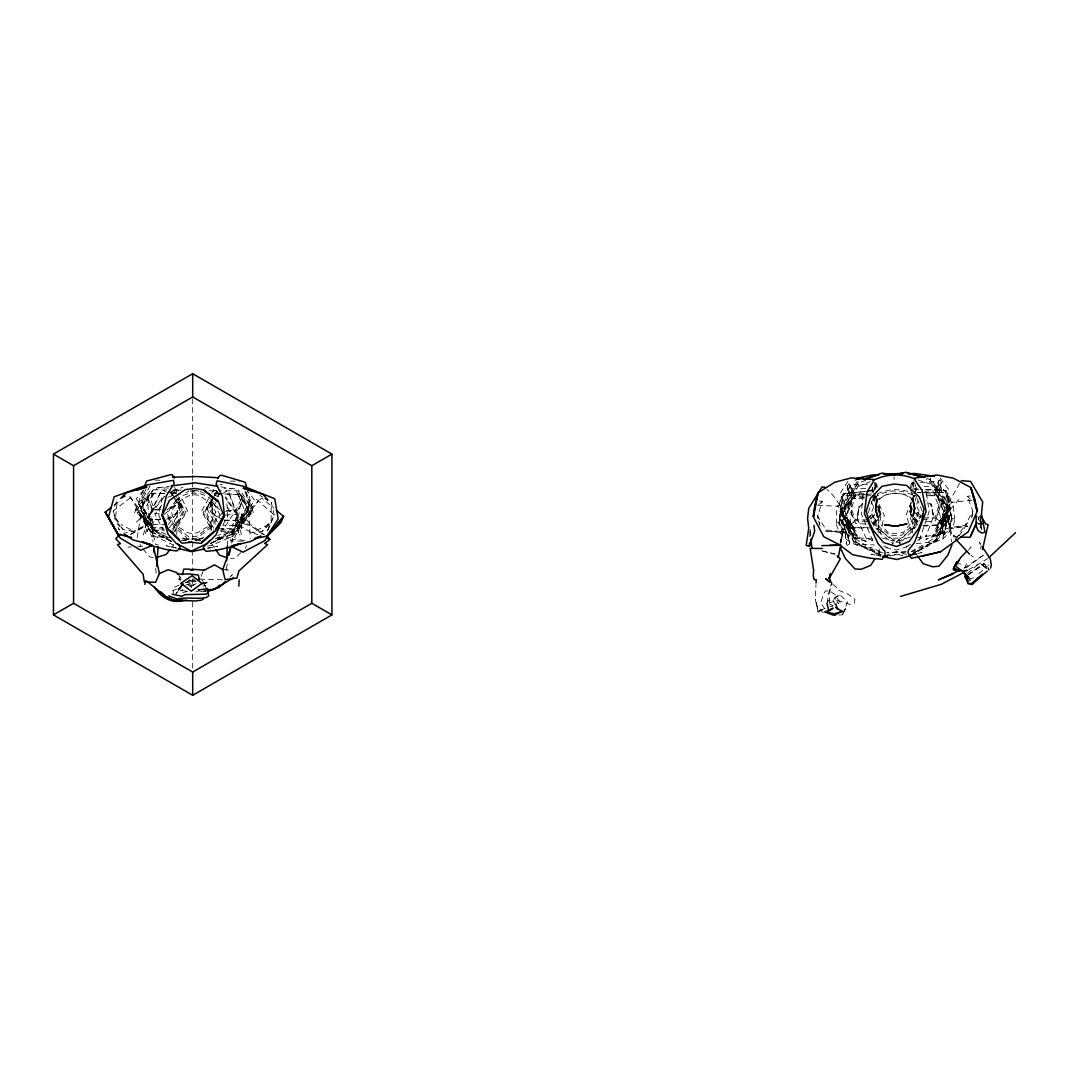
<?xml version="1.0" encoding="UTF-8"?>
<svg xmlns="http://www.w3.org/2000/svg" width="1069" height="1069" viewBox="0 0 1069 1069"><rect width="100%" height="100%" fill="white"/><g stroke="black" fill="none" stroke-linecap="round" stroke-linejoin="round"><path stroke-width="0.75" stroke-dasharray="5 3.75" d="M851.539 492.849L851.151 515.859L848.038 537.907M829.303 602.408L829.464 593.776L831.669 582.592L832.337 584.195M879.252 549.052L879.146 552.018L876.62 556.027M912.605 532.95L912.218 517.77M915.719 495.228L913.474 497.673L913.541 496.003L911.71 500.653M827.58 603.197L827.874 595.981L831.669 582.592M809.741 536.905L809.995 530.919M816.128 602.435L818.159 612.002L815.313 599.375L815.994 584.623M227.323 545.992L227.563 541.074L235.741 538.99L245.202 540.714M971.988 500.252L951.463 502.363L946.092 515.231L945.21 532.856L944.796 533.778L941.909 533.284L944.221 514.71L949.018 502.002L959.615 483.469M841.303 541.916L844.016 524.398L838.443 506.185L817.825 505.463M946.092 515.231L944.796 533.778L947.735 531.133L950.715 525.026L946.573 516.274L952.639 536.879L957.423 536.999M862.924 494.626L861.293 513.801L873.239 541.889M841.25 542.357L843.187 509.699L843.695 517.049L850.55 527.899L869.712 527.979M875.083 489.843L875.738 483.348L877.983 487.21M878.491 518.906L878.972 532.562M879.239 511.356L879.68 506.813L878.33 503.9M115.652 516.581L117.296 500.519L113.822 507.454M914.008 481.785L913.461 486.181L914.81 488.947M176.773 534.781L177.093 516.073L180.167 500.813L178.951 497.807M210.887 530.571L212.704 516.501L211.315 501.187L213.626 496.751M911.723 487.852L912.619 482.106L913.674 480.809L913.701 488.266M241.955 495.428L238.334 517.329L241.527 536.264M878.932 511.263L879.68 506.813L880.468 513.414L877.449 520.135L874.135 523.503M971.694 517.77L973.031 510.314L971.748 517.556M911.683 505.731L910.294 513.334L912.164 505.677M162.06 497.673L158.76 515.352L161.419 521.218M871.983 492.729L873.159 486.408M231.719 543.159L235.14 525.213L237.171 521.538L241.206 526.456L251.522 532.763L257.749 534.62M137.166 537.547L143.032 501.882L142.858 508.791L148.778 519.253L161.686 519.868M226.254 568.949L227.537 562.802M880.215 534.112L884.317 515.365L877.181 500.292M920.449 482.44L936.711 481.718L948.831 495.976L950.274 500.051L948.991 507.869L936.778 525.44L948.991 507.869L935.923 494.426L944.889 513.494L935.108 529.222L950.769 508.296L935.923 494.426L934.333 495.749L938.929 480.302L934.333 495.749L926.262 495.802M911.309 506.439L909.746 512.799L913.086 516.207M914.449 493.718L916.414 485.767M937.687 488.867L939.985 479.687L941.201 482.44L942.083 496.951L948.724 510.447L947.054 514.483L934.814 532.669L948.724 510.447L935.909 540.005L947.896 510.127L938.635 497.312L934.974 493.945L925.086 493.985M839.74 545.257L843.735 529.396L840.154 541.943M145.424 533.778L149.954 515.953M877.609 529.81L880.803 517.463L877.916 509.632L879.734 513.989M915.264 500.92L916.454 496.323M910 488.533L911.296 483.669L913.674 480.809M840.314 541.836L843.735 529.396M143.313 535.061L148.631 516.233L147.322 494.266M819.429 501.08L822.302 501.201L817.705 516.474L826.324 530.01L846.554 532.028L843.334 532.736L823.664 530.986M872.344 495.522L875.939 498.942L877.355 494.266M868.362 512.586L872.945 498.542M910.694 512.946L912.699 506.893L909.879 516.474L913.901 528.58M919.193 540.339L929.202 511.503L926.288 492.488M911.349 502.791L910.2 505.784L909.866 512.425L913.354 518.933L920.422 525.186M914.797 493.798L917.095 487.798M916.654 504.314L917.763 501.428M143.099 490.056L135.576 509.566L152.506 535.061L173.365 545.016L176.866 545.711M911.109 502.203L906.231 514.617L911.59 533.043M146.119 488.787L137.727 510.087L154.831 533.043M934.974 493.945L936.898 489.161M873.426 491.753L875.164 487.477L874.322 483.135M844.016 524.398L846.621 544.241L844.016 524.398L840.956 531.908L825.241 531.066M911.63 506.947L909.131 513.026L917.549 524.585M873.774 506.826L869.538 517.062L878.892 529.903L877.208 528.58L896.236 541.769L899.991 540.273L896.156 539.564L892.388 540.54L896.236 541.769L914.329 527.324L912.752 528.754L921.211 515.311M940.279 478.244L948.831 489.696L946.813 496.711L948.951 501.869L951.931 501.668L953.388 506.318L954.644 519.253L951.771 518.385L952.105 520.509L949.392 524.652L951.771 518.385L955.085 518.719L953.428 525.2L947.856 533.832L942.617 539.204L947.348 520.977L949.967 515.084L950.889 515.418L948.27 521.325L949.78 515.686L948.39 521.485L946.065 521.151L938.796 538.201L928.039 545.284L927.037 542.958L936.698 536.184L944.876 520.336L947.468 521.151L942.617 539.204L923.656 546.219L911.991 551.764M267.25 531.253L274.239 514.991L271.259 502.39L271.138 520.082L262.239 531.253L251.522 532.763L270.764 523.463L274.239 514.991L256.68 499.504L258.564 500.987L261.691 498.007L273.838 508.203M175.009 531.547L184.175 510.661L178.897 498.862M201.025 576.298L202.829 572.209L200.825 574.681M267.838 529.957L270.764 523.463L262.239 531.253M964.666 567.839L966.536 563.684M134.494 512.759L144.93 490.203M873.56 524.264L876.299 518.572M820.19 610.693L820.992 609.089L818.64 611.535L815.313 599.375M987.743 566.196L988.371 564.94M212.343 501.441L208.696 508.67L213.533 501.989M215.257 495.655L217.448 491.312M209.163 490.217L218.143 492.448L214.936 493.437L205.983 510.995L213.84 530.505M172.416 531.493L183.24 510.715L178.576 498.876M214.401 495.268L216.713 490.818M842.693 614.221L847.503 602.114L839.953 594.778L834.715 597.972L838.484 603.664L834.675 597.852L839.953 594.778C835.838 595.914 830.319 600.858 835.357 604.747M245.255 548.29L246.672 545.618M858.38 481.878L845.753 505.61L845.753 520.884L853.663 542.33L879.987 555.426M966.576 524.157L963.209 530.491L957.57 537.4L953.08 535.729L959.454 535.823M211.141 500.158L205.088 510.915L211.462 530.491M222.887 524.879L227.804 516.193L226.494 498.461M208.575 498.715L201.613 511.009L211.328 529.783M211.675 493.263L213.212 490.537L221.31 490.631M826.417 603.878L828.488 600.257L832.871 600.11L834.421 602.422M215.163 503.552L217.555 499.49M914.436 528.727L919.273 520.59M150.248 485.834L142.257 499.103L142.858 508.791L150.716 519.334L160.203 519.32M864.113 496.043L854.238 496.671L850.804 500.279L842.439 513.695L856.256 544.348L874.495 544.936M873.68 526.068L881.297 513.962L877.676 506.599M955.833 539.23L961.525 530.211L967.873 522.567M172.951 533.698L187.543 510.835L180.902 496.029M232.374 534.059L250.266 506.051L240.725 490.871L222.927 490.658M213.693 503.045L209.484 509.579L219.599 525.173M847.904 481.371L840.154 493.37L842.653 500.225L840.862 505.517L837.869 505.53L836.733 510.26L836.346 523.249L839.152 522.193L841.944 528.286L838.951 524.331L839.152 522.193L835.864 522.754C839.058 536.919 852.18 545.724 866.05 547.341C872.892 548.263 878.624 553.929 885.76 552.753M850.804 500.279L842.439 513.695L856.416 542.691L841.624 514.069L847.343 500.158L847.236 485.62L848.251 482.8L851.165 491.793M169.356 527.725L182.264 509.165L176.265 499.918M217.395 496.644L219.319 493.972L217.261 496.484M161.78 505.116L154.911 514.256L162.715 529.075L162.034 527.886L164.96 529.315M168.314 524.545L180.06 509.218L171.027 492.101L175.303 498.822M213.279 501.682L207.292 509.472L215.871 524.291M222.098 513.08L210.954 527.618L196.643 538.388L187.529 538.282L174.367 527.177L165.668 513.721M968.567 550.121L971.053 546.927L969.663 548.691M172.456 528.914L185.939 512.118L177.548 498.715M171.922 547.261L173.859 544.869M910.294 523.984L903.305 532.469L895.969 533.591L888.566 532.963L881.016 524.973M911.296 483.669L912.619 482.106L913.701 488.533M872.384 523.449L876.527 518.612M877.555 517.409L880.669 513.775L877.676 504.421M944.461 516.26L958.866 499.53M231.425 533.979L250.948 511.463L245.335 491.526M177.908 591.451L175.904 593.749L177 592.493M143.754 490.511L136.351 498.648L150.275 527.431L162.996 527.632M862.803 503.619L858.501 508.029L857.258 519.347L859.129 505.931L857.258 518.946L866.424 538.829L865.623 537.613L874.656 541.809M871.155 518.238L874.522 514.83M136.418 522.113L145.932 512.679L144.622 523.316L143.313 514.256L145.651 524.932L145.197 527.618L146.079 517.53L128.574 495.281M822.302 501.201L819.268 504.221L816.235 505.41M240.819 552.673L235.287 558.152L230.436 558.379M871.088 518.158L874.495 514.79M229.969 577.046L232.361 574.748L229.848 576.806M867.934 518.853L873.547 513.534M901.675 541.302L913.634 530.077M978.816 573.612L986.46 567.251M879.079 499.611L884.918 494.813L894.593 493.156L904.361 494.159L911.737 499.423M967.365 573.398L979.859 563.122L987.248 569.015L981.716 564.82L984.683 564.205L986.326 566.677M164.319 514.296L176.585 504.327L166.724 510.02M189.881 579.572L185.472 583.153L191.765 587.269L188.812 585.906M113.995 505.169L120.196 500.212M846.207 523.676L844.203 525.24L842.76 525.066L840.982 519.36L842.866 524.879L839.846 519.173L840.742 518.772L843.762 524.478L849.708 542.344L843.655 524.665L846.207 523.676L855.427 538.923L865.516 545.043L864.674 547.435L853.476 541.088L845.071 524.572L844.203 525.24L848.586 524.278L855.441 541.555L865.823 547.689L881.056 554.704M167.192 509.659L175.784 503.071M115.252 520.055L113.234 510.915L132.422 496.243L130.445 497.312L143.353 518.679L145.651 524.932L133.812 531.32L123.71 533.231M872.745 523.65L877.449 520.135M966.189 567.866L983.627 555.038M968.207 574.815L984.148 563.323L968.287 574.454M963.931 568.254L983.654 554.931M968.367 574.587L984.683 564.205L986.299 567.011M876.192 500.973C886.642 491.192 902.383 490.671 913.487 499.717M222.633 493.557L226.508 491.192L223.662 492.702M166.537 519.32L176.692 513.133L180.314 507.08L180.167 500.813L176.692 513.133L168.14 520.175L163.303 519.948M885.306 555.639L896.544 551.51L909.452 555.292L926.917 545.618L936.872 538.803C948.497 517.222 942.07 499.637 928.894 480.288L926.275 479.54M843.013 614.728L838.924 615.076M131.033 534.086L150.716 522.915L155.686 544.602L158.199 544.816M968.621 569.683L987.97 558.459M130.512 534.54L150.716 522.915L148.324 523.77L146.079 517.53L145.651 524.932L151.223 523.663L144.93 525.28L149.526 520.469L151.972 524.598L153.027 542.01M191.899 585.972L197.725 582.685L193.168 578.877M911.095 551.537L921.839 545.604L923.656 546.219L929.081 544.375L928.32 545.724L923.162 548.33L921.785 547.903L922.801 548.05L909.452 555.292M910.467 544.348L904.641 547.555L907.14 546.767L896.49 549.987L885.653 547.502L888.192 548.103L883.675 546.005M917.736 540.353L926.449 535.556L925.741 536.825L933.558 516.367L930.792 503.499L933.571 516.768L931.567 505.557L925.821 500.412M180.207 590.997L182.879 589.553M912.659 553.542L922.801 548.05M910.414 555.853L938.689 539.457L945.143 517.516L944.101 502.283L929.883 479.46L926.689 478.511M874.429 497.793C886.468 489.214 902.436 488.667 915.024 496.43M818.159 612.002L825.241 608.435M193.075 580.534L191.739 581.189L193.101 581.055M186.661 582.298L193.302 579.171M215.337 538.856L229.715 532.095L231.786 532.242L235.928 526.122L233.764 525.186L235.741 526.295L231.813 531.827L210.286 543.827L234.271 529.075L231.813 531.827L228.686 531.427L217.849 535.489M178.991 585.157L172.964 587.91L173.325 593.215M190.028 586.36L197.551 583.153M202.722 583.968L208.642 582.084L204.019 583.928L200.317 582.097M877.315 494.025C888.366 488.346 902.129 488.319 913.394 493.424M825.121 608.328L819.228 610.96L823.504 612.377M203.725 537.466L195.133 540.286M221.016 529.903L223.902 528.647L223.047 529.81L232.481 515.205L225.8 504.581M211.248 543.092L232.948 533.725L211.061 542.985M186.073 492.595L189.026 491.326M172.831 590.663L176.545 589.113M185.659 585.237L194.438 581.576M858.207 486.502L870.26 481.625M865.823 480.328L859.436 482.64L848.706 506.318L847.209 518.358L848.586 524.278L845.071 524.572M167.673 497.285L173.485 495.228M846.661 545.484L849.481 543.907C847.102 524.171 843.361 502.938 827.032 489.655M910.227 536.959L899.363 540.727L899.403 541.569M172.523 490.858L182.959 487.37M195.854 591.892L200.01 590.609M204.032 591.371L205.876 590.836L203.097 591.01M912.565 555.118L921.999 552.499L912.418 554.798M195.467 540.206L203.444 538.081L195.493 539.885M829.036 602.822L837.508 600.404L849.695 604.332L854.278 602.969L854.933 599.348L847.877 594.057L836.853 589.553L836.8 587.629L830.666 582.685M187.529 591.411L180.581 593.201M890.557 555.96L896.637 554.464L902.797 555.546M219.8 484.898L222.365 484.31M194.959 581.122L189.4 581.055M181.142 489.883L167.298 492.876L163.744 490.417L166.363 492.007M193.088 585.211L186.327 584.409M881.137 554.891L870.086 549.84L871.101 549.626L869.752 550.134L864.433 547.889L863.565 546.593L869.097 548.063L870.888 547.328L882.005 552.526M970.158 578.61L973.712 577.861M207.867 548.317L217.662 546.312L207.533 548.143M203.952 591.331L206.317 590.89M207.48 546.085L211.341 545.471L233.363 536.05L253.126 511.009L247.888 491.834M204.486 488.145L207.6 487.664L217.622 491.406M197.952 590.088L201.213 589.594M157.945 487.838L169.45 486.195M916.921 537.654L934.493 535.141L949.7 519.44L932.195 535.756L934.493 535.141L945.103 508.497L936.391 495.535L925.393 495.762M923.215 519.641L935.308 517.957L940.199 521.311L935.976 518.425L941.401 503.713L935.322 520.83L925.487 521.913L921.906 518.732M885.493 555.933L896.637 554.437L903.038 554.864M184.964 582.792L195.226 581.496M182.545 540.233L192.433 539.043L200.625 540.233M864.955 491.473L843.748 493.891L838.951 524.331L842.706 493.931L865.168 491.419M866.585 491.286L873.119 490.551M915.999 495.669L912.832 496.029L915.973 495.963M866.772 491.246L873.199 490.524M946.573 516.274L950.662 527.485L967.886 526.108L948.377 529.182L945.13 528.701L965.173 525.307L972.857 511.236L967.231 496.297L970.091 495.989M191.805 490.765L195.039 490.551M916.374 543.627L936.19 541.636L947.896 510.127L938.635 497.312M923.95 517.997L935.442 516.955L939.05 504.528L937.673 503.753L932.97 490.831L924.899 491.165M220.428 530.318L233.496 529.195L247.073 506.586L238.267 491.099L250.868 514.603L247.073 506.586L237.879 494.306L223.568 493.972M178.229 579.278L181.262 579.037M923.162 526.122L940.72 524.852L946.813 513.561L947.562 503.045L938.408 486.021L924.03 486.475M871.636 494.025L845.686 495.816L871.729 493.918M127.986 547.168L131.246 546.954M137.767 546.54L144.288 546.112M865.756 495.936L870.687 495.628M202.963 585.946L205.756 585.785M864.661 497.847L854.986 498.421L853.316 497.219L839.432 512.064L856.469 531.881L845.659 516.848L853.316 497.219L841.183 511.503L854.559 528.22L841.183 511.503L839.352 503.793L840.528 499.637L851.659 484.591L867.921 484.217M225.278 515.031L236.155 514.403L242.877 500.359L237.625 510.287L226.428 510.621M220.735 531.64L233.323 530.905L247.941 505.958L240.966 494.88L237.599 493.156L245.215 511.998L234.352 525.347L222.873 525.213M905.817 552.112L887.297 552.74M868.041 527.164L852.447 527.939L843.695 517.049L842.225 506.612L850.216 489.001L866.184 488.426M863.926 497.847L852.942 498.354L845.125 511.877L857.512 537.747L859.85 538.201L841.276 523.102L857.512 537.747L873.6 538.95M873.333 497.406L876.473 497.259L873.279 497.112M906.245 551.764L886.856 552.419M225.546 511.263L235.781 510.862L240.512 500.599L235.394 488.747L223.942 488.68M829.865 606.35L832.791 606.257M164.813 493.317L150.101 493.771L139.545 504.555L151.731 536.665L170.799 537.453M171.347 493.116L176.251 492.969L171.775 491.246M864.059 493.223L855.975 493.437L852.153 506.639L850.844 507.521L855.28 519.668L866.825 519.922M224.183 520.75L240.378 520.376L247.58 510.073L249.237 500.399L244.988 491.606M917.349 492.381L920.543 492.315M922.133 492.288L943.459 492.515L917.443 492.475M923.215 525.307L938.823 525.013L946.813 513.561L946.813 506.198L951.477 541.676M217.114 537.974L234.645 537.68L250.333 505.904L240.966 494.88L214.936 493.437M230.316 481.144L239.63 481.103M164.225 493.277L153.081 493.277L142.631 505.316L137.513 513.227L153.001 490.056L142.631 505.316L153.642 528.22L164.96 529.476M170.586 493.277L175.369 493.29M977.828 524.157L985.872 524.157M195.574 540.5L200.331 540.5M218.21 528.327L237.318 528.487L254.529 500.092L247.58 491.232M222.325 579.759L200.571 579.144M202.669 582.725L205.97 582.765M166.924 489.963L150.742 489.776L139.491 504.688L154.23 533.11M173.392 490.043L178.242 490.11L180.233 494.546M166.684 524.532L153.562 524.358L144.115 510.755L153.749 492.141L150.101 493.771L141.87 504.662L153.682 529.93L164.613 530.839M946.065 521.151L942.537 521.097L946.974 521.766L944.876 520.336M168.608 487.998L157.156 487.785L150.756 499.504L154.324 509.873L164.292 510.501M221.978 493.931L214.027 493.744L217.876 492.568L203.07 512.318L213.747 528.113M181.356 540.233L187.663 540.379M224.249 520.042L238.481 520.403L247.58 510.073L248.275 503.165L250.226 538.923M154.818 480.101L161.005 480.275M914.048 489.027L918.886 489.228M925.326 489.508L946.306 490.417L952.105 520.509L945.263 490.457L920.663 489.335M912.458 488.961L919.019 489.255M160.35 509.672L152.399 509.245L148.337 499.196L153.522 513.387L159.695 513.908M896.25 542.157L900.472 542.424M865.556 523.93L855.668 523.529L848.439 506.853L854.866 521.178L850.844 524.331L855.494 520.656L867.681 521.525M153.188 557.337L149.967 557.109L141.108 547.021L139.986 544.308M977.681 523.436L984.228 524.024M222.299 569.523L229.782 570.258L225.065 569.55M242.449 541.114L230.089 540.941L237.345 521.031L251.496 525.053L264.471 534.847M181.81 590.582L187.422 591.291M197.671 589.179L200.812 589.607M121.011 527.271L123.176 529.556L133.812 531.32L121.198 524.572M880.963 555.853L871.248 554.21L880.843 556.187M220.815 486.823L232.026 488.747M195.012 491.9L190.389 491.018L194.678 490.297L198.834 491.179M956.074 563.163L962.394 564.419M175.65 547.716L166.002 545.684L177.187 548.29M835.036 553.942L820.444 550.548L834.515 554.276M189.213 539.818L181.463 537.814L187.636 539.671M202.616 591.745L199.515 590.916L198.647 589.42L201.64 590.315M881.978 537.921L893.069 540.941M188.117 539.792L181.035 537.106M918.071 480.008L930.418 484.057M176.96 493.29L173.352 492.021L176.706 497.379M213.974 494.92L221.63 497.94M166.016 534.259L157.103 530.545L153.976 530.879L151.865 528.073L171.802 541.595M870.086 549.84L880.589 554.624M170.906 541.088L153.201 532.75L171.027 541.221M200.21 491.473L204.42 493.464M167.539 537.213L155.98 531.186L153.949 531.293L150.475 525.079L152.747 524.198L150.662 525.253L153.976 530.879L171.521 541.716M829.277 603.851L833.139 605.882M259.834 495.441L262.533 496.991M913.354 518.933L918.284 522.113M217.996 507.321L214.081 504.795L219.679 509.913M221.336 519.08L213.306 513.588L210.326 507.441L211.315 501.187L213.306 513.588L218.757 518.759M263.241 534.594L251.923 526.603L239.576 522.1L242.369 516.808L258.564 500.987L244.908 518.131L241.206 526.456L241.46 528.687L242.369 516.808L241.206 526.456L241.434 513.842L249.812 523.489M970.799 555.105L973.405 557.016M878.103 531.28L892.054 542.718M916.801 512.064L922.761 517.008M913.541 511.316L920.797 517.556M967.231 496.297L970.465 499.103M915.933 513.427L920.703 517.663M201.854 580.039L202.883 580.961M914.195 517.343L922.012 525.293M874.602 482.132L877.168 484.818M179.084 576.004L180.741 577.928L179.111 575.763M916.587 554.677L913.808 550.856L913.501 547.889M870.928 520.897L877.195 529.983M180.781 580.293L179.124 577.888L181.115 583.928M211.114 542.918L214.816 548.33M121.465 527.03L123.176 529.556M840.034 602.328L834.969 594.738L829.664 590.863L825.281 591.01L823.21 594.631L820.832 602.983L825.896 610.573M171.134 491.994L175.41 498.595M176.144 500.185L181.182 508.336L177.561 499.076M914.423 517.276L918.324 524.144M204.019 583.928L206.932 589.326M916.988 506.813L920.503 513.895M873.333 497.753L874.776 500.693M851.993 492.021L854.986 498.421L849.361 483.335L854.238 496.671M170.759 492.515L172.203 495.535M871.208 501.575L873.827 507.187M203.19 581.75L203.511 582.431M871.596 489.335L872.945 492.248M873.614 493.704L875.645 498.074M118.058 527.271L119.287 530.13L118.352 527.177M980.607 545.096L979.364 542.077L980.647 543.613L980.834 548.918M873.092 497.753L874.295 500.706M174.688 487.33L178.336 496.31M917.162 498.595L923.309 513.801M173.926 489.802L175.142 492.889M910.588 490.056L913.474 497.673M873.867 498.675L875.017 501.802M854.986 479.807L855.347 480.769M245.937 491.433L253.941 514.216M872.879 497.807L873.867 500.8M872.184 487.264L874.669 495.054M874.442 496.337L875.404 499.343M877.783 506.84L880.161 514.349L877.89 505.37M113.234 510.915L115.091 516.821M977.961 516.38L981.436 529.222M914.997 483.429L916.988 491.206M820.043 525.868L817.478 515.579L819.682 524.398M875.244 494.88L875.992 497.873M911.256 510.167L910.2 505.784L911.216 511.77M875.738 483.348L876.687 487.611M944.034 534.66L939.451 512.866L937.5 489.936M237.024 517.022L239.523 534.928M980.206 514.977L980.834 519.734M981.048 521.325L982.104 529.275M875.752 497.272L875.939 498.942M980.54 518.184L981.743 529.436M810.208 530.892L810.836 537.333M155.673 568.227L156.274 574.507M874.696 483.629L875.07 489.575M810.061 529.275L810.489 537.266M894.005 476.961L894.085 479.527M980.233 518.184L980.34 527.805M192.687 398.71L192.687 473.687M192.687 475.358L192.687 480.355M192.687 482.012L192.687 540.326M192.687 541.996L192.687 548.664M192.687 550.335L192.687 568.655M192.687 578.65L192.687 586.988M192.687 601.981L192.687 670.29M844.777 506.332L843.815 519.36L842.412 519.654L847.209 518.358L842.853 519.855L844.283 503.539L857.659 480.636L858.273 481.731L844.777 506.332M841.45 496.47L839.138 521.739L841.356 510.982L844.43 502.577L841.45 496.47M944.221 514.71L942.323 532.402L944.221 514.71M941.201 482.44L938.475 495.134L941.201 482.44M150.435 512.532L149.272 516.568L161.178 491.165L150.435 512.532M150.355 521.846L146.961 531.734L150.355 521.846M918.725 512.238L913.314 527.097L902.744 537.573L896.116 538.201L889.461 538.028L878.21 528.286L871.81 513.828L879.747 527.418L890.571 535.743L901.488 535.382L911.723 526.336L918.725 512.238M947.749 492.876L945.183 499.17L948.831 507.347L951.771 517.931L947.749 492.876M979.538 516.461L978.202 519.44L979.511 516.474M215.831 511.944L209.497 525.52L197.939 532.456L192.3 533.885L186.821 532.322L176.011 525.12L171.147 511.396C177.267 502.55 187.503 492.101 199.302 495.468L210.032 503.152L215.831 511.944M930.524 478.164L929.977 479.3L945.103 502.951L946.96 515.873L948.377 516.073L943.513 515.098L947.949 516.3L945.41 500.118L930.524 478.164M237.305 515.632L232.16 525.627L232.721 526.376L238.334 515.659L225.599 496.871L225.158 497.566L237.305 515.632M845.606 608.622L842.011 614.702L845.646 608.715M251.83 510.113L248.195 516.073L233.376 534.54L251.83 510.113M176.265 499.744L166.991 513.882L175.383 526.068L188.144 536.424L192.193 536.638L196.242 536.531L210.085 526.496L219.76 514.523L212.05 500.185C201.533 490.658 187.115 490.992 176.265 499.744M164.332 496.818L150.195 514.563L154.257 524.679L153.589 525.4L149.139 514.577L163.945 496.123L164.332 496.818M944.662 531.881L925.794 539.391L944.662 531.881M866.478 541.395L847.156 535.168L866.478 541.395M151.598 532.309L139.491 514.75L136.926 508.71L152.626 533.551L151.598 532.309M857.004 535.302L843.575 517.984L841.624 514.069L857.004 535.302M237.037 513.588L228.619 491.994L237.679 517.65L237.037 513.588M850.817 498.087L847.236 485.62L850.817 498.087M238.427 532.856L236.169 522.888L238.427 532.856"/><path stroke-width="1.5" d="M976.238 515.913L975.997 525.48L978.015 530.625L981.943 533.07L984.963 532.282L981.476 513.855L982.705 501.976L970.612 481.411L961.245 480.622M239.189 579.852L238.841 586.146M809.487 543.012L809.353 546.059L806.2 545.537L808.712 528.313L807.589 518.385L808.765 508.336L821.981 486.97L824.907 487.197M816.061 582.979L816.222 579.705L814.204 579.652L813.268 575.857L813.589 569.977L810.168 548.317L822.221 548.504M226.641 560.757L227.323 545.992M144.903 584.449L145.117 580.561M156.809 566.263L158.092 546.473M840.942 545.417L840.635 548.477L845.392 558.539L855.04 569.029L861.414 569.216L870.741 565.381L874.95 558.699M990.682 568.107L991.27 564.699L990.268 558.726L981.876 546.326M838.256 557.55L840.688 545.043M229.127 555.105L230.73 547.408L222.726 569.603L225.118 579.652L236.904 578.075L238.895 570.966L267.571 544.682L264.684 543.466L269.816 539.484L267.263 536.317L283.552 516.354L276.27 510.234M987.248 571.153L971.654 584.208L967.979 583.741L965.641 576.311L968.14 581.456M982.478 549.64L988.117 524.638L985.872 524.157L981.008 516.127M830.439 573.959L829.33 578.596L830.894 581.255M182.411 574.561L183.761 569.136L188.986 569.069L193.075 570.405M830.332 574L829.076 578.69L840.328 558.846L837.147 555.907M919.687 476.934L924.378 477.349L924.912 475.972L927.304 476.039M144.262 487.05L146.573 481.05L170.639 474.703L172.51 474.97L174.394 478.15M924.378 477.349L924.912 475.972L923.215 477.602M951.985 544.722L947.936 555.078L939.01 566.182L932.662 566.811L923.095 563.617L917.523 555.96M917.95 529.97L921.665 521.031L924.084 508.991L919.166 496.804L906.606 485.433L894.285 484.003L882.099 486.261L870.34 498.448L866.251 510.942L869.485 522.794L873.801 531.467M154.177 552.566L153.722 547.862L159.428 573.492L155.606 582.338L144.288 581.857L143.112 574.213L117.443 544.602L120.503 543.72L115.773 538.843L118.739 535.796L105.296 512.118L111.51 507.16M181.115 583.928L182.037 583.166M970.585 535.997L976.772 522.487L970.158 537.306L960.603 537.079M959.361 560.036L956.074 563.163L953.16 569.149L953.909 570.178L958.773 571.14L961.9 570.472M267.023 537.026L264.671 540.74L242.97 552.205L231.104 546.419M921.705 516.514L923.309 513.801M220.401 523.169L224.543 516.233L222.405 496.51L216.125 483.963L217.101 480.836L243.371 486.168L274.786 498.729L278.167 519.013L266.809 536.144L254.462 538.576M215.591 529.355L223.849 515.859L218.29 501.054L203.925 490.257L217.782 501.548L203.832 489.909L194.531 488.52L185.071 489.682L169.45 500.452L162.221 515.392L168.595 529.823L181.93 543.159L191.632 542.264L201.213 543.386L215.978 530.398L223.849 515.859L216.018 534.914L207.012 543.747L191.204 551.123L176.185 543.373L168.127 534.326L162.301 515.111L166.39 523.316M917.616 529.917L909.051 541.609L896.41 546.513L883.462 542.464L874.135 531.387M217.568 478.685L219.8 475.545L221.871 475.317L245.269 482.253L247.019 488.64M182.345 584.636L178.376 589.954L183.28 583.915M169.998 549.653L166.149 554.437L156.408 557.564M966.764 551.136L960.323 557.965L955.753 566.316L962.167 570.993L967.178 570.485L963.41 570.619L965.548 576.726M982.505 574.066L972.296 584.556L969.383 583.166M209.337 540.927L203.791 546.526L203.297 548.945L206.344 551.337L216.005 550.361L233.951 546.259L240.084 543.68M225.185 581.63L219.212 587.362L207.707 591.504M989.172 557.337L1015.55 532.683M977.587 578.342L971.641 583.901L982.13 574.775M201.52 542.143L213.559 531.747M203.27 570.619L214.655 564.873L222.726 569.603M971.427 583.741L982.064 574.721M219.786 585.024L214.762 589.139L207.653 590.676M940.533 551.778L968.233 531.787L977.48 510.675L970.893 487.584L953.441 478.217L937.019 475.01L914.743 478.097L915.051 480.181L922.039 490.337L926.101 511.49L914.529 542.464L908.343 550.348L908.102 552.914L911.349 558.312L940.533 551.778L922.387 556.201M203.431 598.894L201.4 600.203L195.159 600.965L172.323 600.097L165.401 596.368L146.667 581.015M233.256 577.861L214.762 589.139L210.419 590.021M53.45 454.111L192.687 373.722L331.924 454.111L331.924 614.889L192.687 695.278L53.45 614.889L53.45 454.111L73.574 465.723L192.687 396.946L311.814 465.723L311.814 603.277L192.687 672.054L73.574 603.277L73.574 465.723M53.45 614.889L73.574 603.277M311.814 465.723L331.924 454.111M827.179 604.199L828.836 611.121L833.005 608.194L825.081 611.949L833.232 615.143L835.771 614.434M964.479 572.089L941.348 584.302L900.646 596.368M125.1 496.069L120.784 498.288L126.222 492.769L147.001 486.943L136.618 490.15M834.582 615.089L842.118 611.361L835.53 607.352M959.588 570.485L938.341 579.892L953.147 573.986M159.428 573.492L168.18 569.697L176.679 572.53L178.309 574.681M190.616 569.977L192.407 569.242L204.5 570.165M873.266 480.409C886.308 473.701 901.514 473.179 914.984 478.992M151.811 545.738L140.6 550.214L120.423 538.175L117.991 535.208L120.85 534.219M864.634 479.54L881.818 473.113L893.938 474.783L905.911 472.298L921.892 477.068M255.571 537.948L260.863 536.103L250.908 541.408L231.639 545.965L240.191 543.453M842.118 611.361L834.354 613.766L825.081 611.949M861.801 478.017L856.349 479.46L861.801 478.017L863.565 479.086L878.798 474.716M910.988 555.546L896.824 559.475L882.433 556.521M206.892 590.582L211.181 589.433M884.491 557.443L887.524 556.708M856.697 478.337L872.558 474.957L879.146 474.636M204.607 548.972L191.551 551.631L178.777 548.664M863.565 479.086L866.825 478.912M201.213 589.594L207.72 588.605M171.093 485.954L195.199 482.827L217.608 486.275M177.441 574.093L189.667 573.973L198.446 575.055L199.021 579.933M186.834 600.324L179.084 600.644L182.705 600.471C171.281 604.038 160.016 596.636 154.484 586.934M883.341 474.115L902.944 473.42M839.74 545.257L821.794 545.631M896.076 474.115L902.37 473.874M908.663 473.647L915.251 473.514L934.506 476.28M829.731 545.377L839.259 545.07M172.456 477.202L196.148 476.547L218.223 477.696M188.344 542.143L191.632 542.264M926.208 475.852L928.961 476.373M907.474 473.367L924.525 477.028M172.189 594.164L181.783 596.248L185.084 594.645L206.21 594.15L208.295 592.159L207.386 589.781M131.647 537.4L118.058 534.326L108.557 516.942L114.169 496.778L146.934 484.992L173.472 480.302L174.14 483.455L166.323 495.829L161.967 515.472L164.867 521.445M198.968 578.329L199.823 579.024M253.059 491.58L243.024 488.119L262.961 494.439L267.945 500.092L265.246 498.542M227.256 557.884L219.426 555.092L215.738 549.68M127.037 535.622L123.964 534.433L133.211 539.965L152.079 544.99L142.471 541.823L149.767 545.23L167.138 549.773L176.652 550.976L179.806 548.664L179.659 546.232L177.628 543.934M168.782 595.821L177.147 599.094C186.661 596.796 196.643 599.415 206.304 597.504L208.802 595.834L207.399 590.476M174.127 600.243L165.401 596.368L160.871 591.905M210.032 496.136L214.228 498.127M311.814 603.277L331.924 614.889M969.503 554.143L955.833 539.23M267.197 537.533L269.816 539.484L267.798 537.654M829.437 581.696L825.762 578.73L830.145 582.378M864.915 479.58L863.097 478.057L863.739 479.406M969.048 577.527L963.53 572.156L970.144 580.32M169.784 530.157L179.605 539.765M117.75 523.85L119.928 526.135M115.492 518.184L118.058 521.966M964.746 576.712L967.953 581.536M988.157 567.973L988.865 569.951M835.945 603.905L837.468 609.437M813.937 525.427L814.698 531.186L809.353 546.059L810.85 543.667L810.676 540.46M810.997 538.936L811.932 548.597M899.804 542.664L899.844 543.493M892.762 542.892L892.789 543.733M192.687 373.722L192.687 396.946M192.687 672.054L192.687 695.278M873.453 479.487L873.293 481.598L867.012 492.194L864.393 513.574L878.023 543.693L884.731 551.15L885.145 553.689L882.272 559.301L870.113 558.178L852.715 554.744L838.898 544.455L823.718 536.678L813.055 516.233L818.066 492.756L834.849 482.226L851.031 477.923L873.453 479.487M814.698 505.824L813.576 516.581L818.066 492.756L814.698 505.824M876.954 499.17L875.671 509.793L877.756 517.329L875.564 509.552L876.954 499.17M914.623 508.483L913.06 516.14L914.717 508.229L912.632 497.967L914.623 508.483M283.552 516.354L280.973 522.567L267.263 536.317L283.552 516.354M956.955 562.013L953.909 568.334L959.24 570.672L953.668 568.347L956.955 562.013M201.947 583.5L191.271 591.224L180.875 583.246L192.126 575.63L201.947 583.5M906.819 523.97L895.728 526.189L884.504 524.719L895.728 526.189L906.819 523.97M178.737 600.738L173.686 601.192L178.737 600.738M118.739 535.796L105.296 512.118L118.739 535.796M975.142 500.399L970.893 487.584L976.986 511.049L975.142 500.399"/></g></svg>
